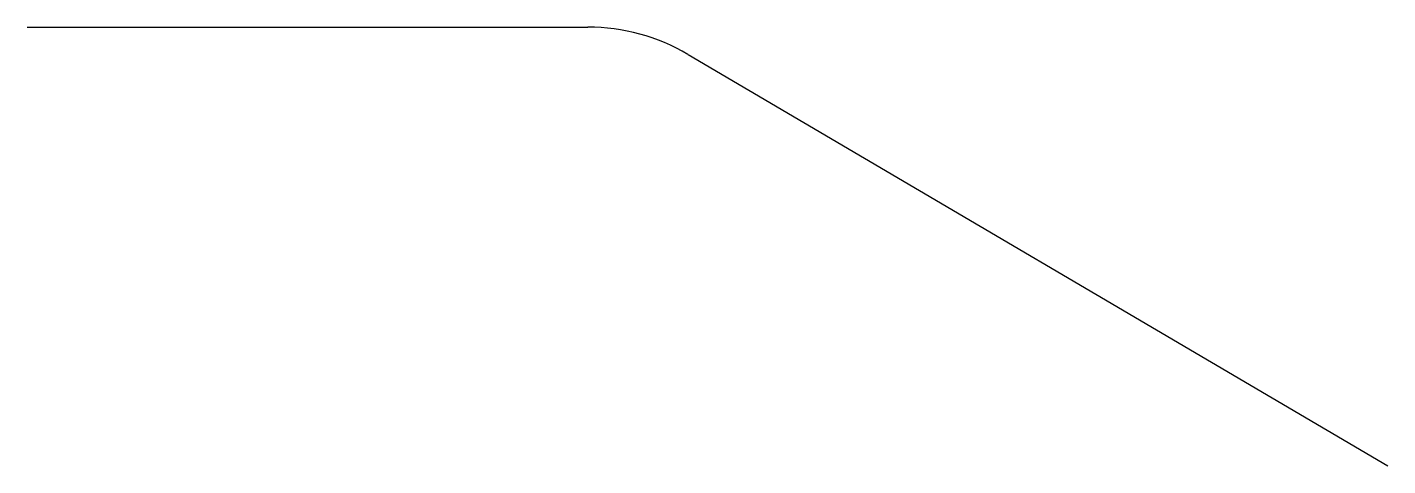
# Model space of a CAD drawing. Header units: millimetres. Extents: x 0.45 to 2, y -0.35 to 0.15.
import ezdxf

# ---------------------------------------------------------------- set-up
doc = ezdxf.new("R2010")
doc.units = ezdxf.units.MM
doc.layers.get('0').update_dxf_attribs({"linetype": 'CONTINUOUS'})

msp = doc.modelspace()

# ---------------------------------------------------------------- linework, layer by layer
for p, q in [((0.45, 0.15), (1.0887, 0.15)), ((1.2028, 0.1189), (2, -0.35))]:
    msp.add_line(p, q)
msp.add_arc((1.0887, -0.075), 0.225, 59.5345, 90)

doc.saveas('drawing.dxf')
